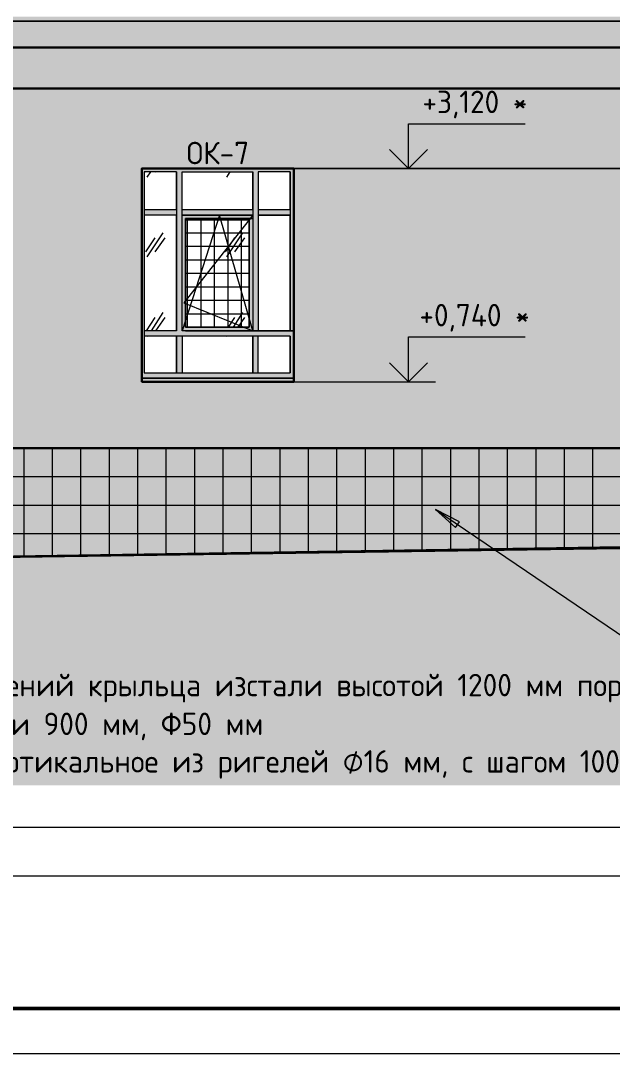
# Model space of a CAD drawing. Header units: millimetres. Extents: x -11345 to 411485, y -9810 to 73012.
# Drawn here: x 151986 to 158590, y -8641 to 2878 of the extents above; entities that cross this region are included whole.
import ezdxf

# ---------------------------------------------------------------- set-up
doc = ezdxf.new("R2010")
doc.units = ezdxf.units.MM
doc.linetypes.add('PDF_IMPORT', pattern=[1, 0.8, -0.2])
for name, color, linetype in [('PDF _Аннотация', 7, 'Continuous'), ('PDF _Линии', 7, 'Continuous'), ('PDF _Основная надпись', 7, 'Continuous'), ('PDF _Отметки', 7, 'Continuous'), ('PDF _Размеры-100', 7, 'Continuous'), ('PDF _Стены внутренние', 7, 'Continuous'), ('PDF _Стены наружные', 7, 'Continuous'), ('PDF _Текст', 7, 'Continuous'), ('PDF _Узлы', 7, 'Continuous')]:
    doc.layers.add(name, color=color, linetype=linetype)
for name, color, linetype, true_color in [('PDF _Ограждение', 7, 'Continuous', 0x7f7f7f), ('PDF _Окна', 7, 'Continuous', 0x383e42), ('PDF _Стены штриховка поверхности', 7, 'Continuous', 0xcacbcc)]:
    doc.layers.add(name, color=color, linetype=linetype, true_color=true_color)
doc.styles.add('PDF GOST Common', font='GOST_Common.ttf')

msp = doc.modelspace()

# ---------------------------------------------------------------- hatches: boundary and pattern name
at = {"layer": 'PDF _Аннотация', "transparency": 33554687}
msp.add_hatch(color=256, dxfattribs=at).paths.add_polyline_path([(156883.44527, -2710.96851), (156616.79109, -2575.52512), (156769.1649, -2710.96851), (156841.11921, -2774.45761)])
at = {"layer": 'PDF _Ограждение', "true_color": 0x373f43, "transparency": 33554559}
msp.add_hatch(color=149, dxfattribs=at).paths.add_polyline_path([(151888.97013, 2922.63014), (151888.97013, 2867.60626), (162233.45931, 2867.60626), (162233.45931, 2922.63014)])
at = {"layer": 'PDF _Окна', "transparency": 33554687}
h = msp.add_hatch(color=256, dxfattribs=at)
h.paths.add_polyline_path([(153366.14964, 772.46626), (153366.14964, 1191.49426), (153725.92115, 1191.49426), (153725.92115, 772.46626)])
h.paths.add_polyline_path([(153789.41024, 772.46626), (153789.41024, 1191.49426), (154576.67497, 1191.49426), (154576.67497, 772.46626)], flags=0)
h.paths.add_polyline_path([(153725.92115, -1051.78694), (153366.14964, -1051.78694), (153366.14964, -641.22416), (153725.92115, -641.22416)], flags=0)
h.paths.add_polyline_path([(153789.41024, -1051.78694), (153789.41024, -641.22416), (154576.67497, -641.22416), (154576.67497, -1051.78694)], flags=0)
h.paths.add_polyline_path([(155033.79642, -1149.13688), (155033.79642, 1229.58772), (153340.754, 1229.58772), (153340.754, -1149.13688)], flags=0)
h.paths.add_polyline_path([(154635.93145, 772.46626), (154635.93145, 1191.49426), (154995.70297, 1191.49426), (154995.70297, 772.46626)], flags=0)
h.paths.add_polyline_path([(154635.93145, -1051.78694), (154635.93145, -641.22416), (154995.70297, -641.22416), (154995.70297, -1051.78694)], flags=0)
h.paths.add_polyline_path([(153366.14964, 708.97717), (153725.92115, 708.97717), (153725.92115, -581.96767), (153366.14964, -581.96767)], flags=0)
h.paths.add_polyline_path([(154538.58152, -539.64161), (153827.5037, -539.64161), (153827.5037, 670.88372), (154538.58152, 670.88372)], flags=0)
h.paths.add_polyline_path([(154635.93145, 708.97717), (154995.70297, 708.97717), (154995.70297, -581.96767), (154635.93145, -581.96767)], flags=0)
at = {"layer": 'PDF _Стены внутренние', "true_color": 0xdf8d79, "transparency": 33554559}
msp.add_hatch(color=33, dxfattribs=at).paths.add_polyline_path([(159177.51775, -2998.78573), (159177.51775, -2986.08791), (158352.15957, -2998.78573), (149243.59135, -3138.46173), (149243.59135, -3142.69433), (149247.82395, -3142.69433), (149455.22165, -3138.46173)])
at = {"layer": 'PDF _Стены штриховка поверхности', "true_color": 0xfbfbf4, "transparency": 33554687}
msp.add_hatch(color=7, dxfattribs=at).paths.add_polyline_path([(162233.45931, 2867.60626), (151888.97013, 2867.60626), (151888.97013, 2579.78905), (162233.45931, 2579.78905)])
at = {"layer": 'PDF _Стены штриховка поверхности', "transparency": 33554687}
h = msp.add_hatch(color=256, dxfattribs=at)
h.paths.add_polyline_path([(151888.97013, -1889.84294), (162233.45931, -1889.84294), (162233.45931, 2579.78905), (151888.97013, 2579.78905)])
h.paths.add_polyline_path([(161734.0118, 467.71863), (159122.49387, 467.71863), (159122.49387, 683.58154), (161734.0118, 683.58154)], flags=0)
h.paths.add_polyline_path([(159478.03277, -789.36537), (159478.03277, 311.1122), (161378.47289, 311.1122), (161378.47289, -789.36537)], flags=0)
h.paths.add_polyline_path([(155033.79642, -1149.13688), (153340.754, -1149.13688), (153340.754, 1229.58772), (155033.79642, 1229.58772)], flags=0)
at = {"layer": 'PDF _Стены штриховка поверхности', "true_color": 0x3a3a3a, "transparency": 33554687}
h = msp.add_hatch(color=250, dxfattribs=at)
h.paths.add_polyline_path([(141701.08737, -2740.59676), (139673.66907, -2740.59676), (139673.66907, -2749.06197), (141701.08737, -2749.06197)], flags=17)
h.paths.add_polyline_path([(146903.80672, -1815.34907), (147025.70578, -1868.67991), (147025.70578, -1809.42343), (146869.09935, -1741.70173), (144735.86591, -1741.70173), (144735.86591, -1889.84294), (141739.18082, -1889.84294), (141739.18082, -2719.43373), (141739.18082, -2770.225), (141739.18082, -2791.38803), (141701.08737, -2791.38803), (141701.08737, -2770.225), (139703.29731, -2770.225), (139673.66907, -2770.225), (139673.66907, -2791.38803), (139631.34301, -2791.38803), (139631.34301, -2770.225), (136770.10132, -2770.225), (136770.10132, -2791.38803), (136732.00787, -2791.38803), (136732.00787, -1974.49506), (135902.41708, -1974.49506), (135902.41708, -2947.99445), (135898.18447, -2956.45967), (135889.71926, -2964.92488), (135877.02144, -2973.39009), (135851.62581, -2981.8553), (135826.23017, -2973.39009), (135809.29975, -2956.45967), (135805.06714, -2943.76185), (135800.83454, -2926.83142), (135800.83454, -1974.49506), (127568.41577, -1974.49506), (127568.41577, -2765.99239), (127564.18316, -2774.45761), (127555.71795, -2787.15542), (127543.02013, -2795.62064), (127534.55492, -2799.85324), (127509.15928, -2799.85324), (127496.46147, -2795.62064), (127483.76365, -2787.15542), (127475.29844, -2774.45761), (127471.06583, -2765.99239), (127471.06583, -2562.8273), (127466.83322, -2562.8273), (127471.06583, -1974.49506), (126992.78135, -1974.49506), (125896.53638, -1978.72767), (125896.53638, -1974.49506), (119581.48815, -1974.49506), (119577.25555, -2465.47736), (119573.02294, -2478.17518), (119564.55773, -2490.873), (119556.09252, -2495.10561), (119530.69688, -2503.57082), (119505.30125, -2495.10561), (119496.83603, -2490.873), (119488.37082, -2478.17518), (119484.13822, -2473.94258), (119484.13822, -2465.47736), (119479.90561, -2448.54694), (119479.90561, -1974.49506), (118523.33664, -1974.49506), (118523.33664, -1889.84294), (117566.76767, -1889.84294), (117566.76767, -1690.91046), (116296.98586, -1690.91046), (116296.98586, -1889.84294), (115556.2798, -1889.84294), (115556.2798, -2059.14718), (115259.99738, -2059.14718), (115259.99738, -2228.45142), (114959.48235, -2228.45142), (114959.48235, -2401.98827), (114658.96732, -2401.98827), (114658.96732, -2609.38597), (114917.15629, -2596.68815), (115734.04926, -2554.36209), (117499.04598, -2490.873), (118552.96488, -2473.94258), (118574.12791, -2473.94258), (118574.12791, -2821.01627), (118607.98876, -2821.01627), (125888.07117, -2765.99239), (125909.2342, -2765.99239), (125909.2342, -2994.55312), (126895.43141, -3032.64657), (126992.78135, -3032.64657), (127009.71177, -3036.87918), (127725.02219, -3062.27482), (127725.02219, -3155.39215), (127763.11565, -3155.39215), (127763.11565, -2473.94258), (127725.02219, -2473.94258), (127725.02219, -2469.70997), (127843.53516, -2469.70997), (127843.53516, -2291.94052), (127623.43965, -2291.94052), (127623.43965, -2245.38185), (127619.20704, -2249.61446), (127614.97444, -2249.61446), (127614.97444, -2025.28633), (127636.13747, -2004.1233), (127669.99831, -2004.1233), (127686.92874, -2050.68197), (127784.27868, -2050.68197), (127801.2091, -2004.1233), (127835.06995, -2004.1233), (127852.00037, -2050.68197), (127953.58292, -2050.68197), (127970.51334, -2004.1233), (128004.37419, -2004.1233), (128021.30462, -2050.68197), (128118.65456, -2050.68197), (128135.58498, -2004.1233), (128169.44583, -2004.1233), (128186.37625, -2050.68197), (128283.72619, -2050.68197), (128300.65662, -2004.1233), (128338.75007, -2004.1233), (128338.75007, -2012.58852), (128342.98268, -2025.28633), (128355.68049, -2050.68197), (128453.03043, -2050.68197), (128457.26304, -2042.21676), (128457.26304, -2025.28633), (128465.72825, -2012.58852), (128469.96086, -2004.1233), (128512.28692, -2004.1233), (128529.21734, -2050.68197), (128626.56728, -2050.68197), (128643.49771, -2004.1233), (128677.35855, -2004.1233), (128694.28898, -2050.68197), (128791.63892, -2050.68197), (128808.56934, -2004.1233), (128842.43019, -2004.1233), (128859.36061, -2050.68197), (128956.71055, -2050.68197), (128973.64098, -2004.1233), (129011.73443, -2004.1233), (129028.66486, -2050.68197), (129126.0148, -2050.68197), (129142.94522, -2004.1233), (129176.80607, -2004.1233), (129185.27128, -2025.28633), (129193.73649, -2050.68197), (129291.08643, -2050.68197), (129291.08643, -2025.28633), (129312.24946, -2004.1233), (129346.11031, -2004.1233), (129363.04073, -2050.68197), (129460.39067, -2050.68197), (129477.3211, -2004.1233), (129511.18195, -2004.1233), (129528.11237, -2050.68197), (129625.46231, -2050.68197), (129642.39273, -2004.1233), (129680.48619, -2004.1233), (129697.41661, -2050.68197), (129794.76655, -2050.68197), (129811.69698, -2004.1233), (129845.55782, -2004.1233), (129862.48825, -2050.68197), (129959.83819, -2050.68197), (129976.76861, -2004.1233), (130010.62946, -2004.1233), (130019.09467, -2025.28633), (130027.55988, -2050.68197), (130124.90982, -2050.68197), (130124.90982, -2025.28633), (130146.07285, -2004.1233), (130179.9337, -2004.1233), (130196.86413, -2050.68197), (130294.21406, -2050.68197), (130311.14449, -2004.1233), (130345.00534, -2004.1233), (130361.93576, -2050.68197), (130463.51831, -2050.68197), (130480.44873, -2004.1233), (130514.30958, -2004.1233), (130531.24, -2050.68197), (130628.58994, -2050.68197), (130645.52037, -2004.1233), (130679.38122, -2004.1233), (130696.31164, -2050.68197), (130793.66158, -2050.68197), (130810.592, -2004.1233), (130848.68546, -2004.1233), (130848.68546, -2012.58852), (130852.91806, -2025.28633), (130865.61588, -2050.68197), (130962.96582, -2050.68197), (130967.19843, -2042.21676), (130967.19843, -2025.28633), (130975.66364, -2012.58852), (130979.89624, -2004.1233), (131017.9897, -2004.1233), (131039.15273, -2050.68197), (131136.50267, -2050.68197), (131153.43309, -2004.1233), (131187.29394, -2004.1233), (131204.22437, -2050.68197), (131301.5743, -2050.68197), (131318.50473, -2004.1233), (131352.36558, -2004.1233), (131369.296, -2050.68197), (131466.64594, -2050.68197), (131483.57636, -2004.1233), (131521.66982, -2004.1233), (131538.60024, -2050.68197), (131635.95018, -2050.68197), (131652.88061, -2004.1233), (131686.74146, -2004.1233), (131690.97406, -2021.05373), (131695.20667, -2025.28633), (131695.20667, -2033.75155), (131703.67188, -2050.68197), (131801.02182, -2050.68197), (131809.48703, -2033.75155), (131809.48703, -2025.28633), (131813.71964, -2021.05373), (131817.95224, -2004.1233), (131864.51091, -2004.1233), (131881.44133, -2050.68197), (131978.79127, -2050.68197), (131995.7217, -2004.1233), (132029.58255, -2004.1233), (132046.51297, -2050.68197), (132143.86291, -2050.68197), (132160.79333, -2004.1233), (132198.88679, -2004.1233), (132215.81721, -2050.68197), (132313.16715, -2050.68197), (132330.09757, -2004.1233), (132363.95842, -2004.1233), (132363.95842, -2063.37979), (132402.05188, -2063.37979), (132402.05188, -2291.94052), (132101.53685, -2291.94052), (132101.53685, -2469.70997), (132270.84109, -2469.70997), (132270.84109, -2473.94258), (127767.34825, -2473.94258), (127767.34825, -3155.39215), (132258.14327, -3176.55518), (132270.84109, -3176.55518), (136609.26229, -3290.83554), (143144.40603, -3273.90512), (144735.86591, -3256.97469), (144773.95936, -3256.97469), (146268.06929, -3223.11385), (149226.66092, -3142.69433), (149243.59135, -3142.69433), (149243.59135, -3138.46173), (156997.72563, -3019.94876), (159177.51775, -2986.08791), (159177.51775, -2952.22706), (159160.58732, -2952.22706), (159160.58732, -1889.84294), (151888.97013, -1889.84294), (151893.20273, -2753.29458), (151893.20273, -2765.99239), (151888.97013, -2774.45761), (151884.73752, -2787.15542), (151867.8071, -2804.08585), (151842.41146, -2812.55106), (151817.01583, -2804.08585), (151800.0854, -2787.15542), (151795.8528, -2778.69021), (151795.8528, -2774.45761), (151791.62019, -2757.52718), (151791.62019, -1889.84294), (149086.98492, -1889.84294), (149086.98492, -1902.54076), (149171.63704, -1940.63421), (149501.78032, -1940.63421), (149531.40856, -1944.86682), (149548.33898, -1953.33203), (149577.96723, -1982.96027), (149590.66504, -2008.35591), (149594.89765, -2033.75155), (149594.89765, -2190.35797), (149586.43244, -2215.75361), (149573.73462, -2241.14924), (149556.8042, -2253.84706), (149548.33898, -2262.31227), (149539.87377, -2266.54488), (149518.71074, -2270.77749), (149506.01292, -2275.01009), (149184.33486, -2275.01009), (149184.33486, -2270.77749), (149167.40444, -2270.77749), (149091.21753, -2236.91664), (149086.98492, -2236.91664), (149086.98492, -2774.45761), (149082.75232, -2778.69021), (149108.14795, -2787.15542), (149108.14795, -2791.38803), (149120.84577, -2795.62064), (149146.24141, -2808.31845), (149150.47401, -2812.55106), (149226.66092, -2842.1793), (149226.66092, -2846.41191)])
h.paths.add_polyline_path([(147025.70578, -1741.70173), (147008.77535, -1741.70173), (147008.77535, -1745.93434), (147025.70578, -1754.39955)], flags=17)
at = {"layer": 'PDF _Узлы', "true_color": 0xffffff, "transparency": 33554687}
msp.add_hatch(color=7, dxfattribs=at).paths.add_polyline_path([(118574.12791, -2825.24888), (118574.12791, -2473.94258), (117490.58077, -2490.873), (115729.81665, -2554.36209), (114629.33908, -2609.38597), (113448.44199, -2609.38597), (113448.44199, -5652.62972), (166626.90439, -5652.62972), (166626.90439, -2808.31845), (164260.87761, -2808.31845), (162597.46343, -2952.22706), (158627.27896, -3007.25094), (149175.86965, -3146.92694), (145154.8939, -3256.97469), (143123.243, -3273.90512), (136609.26229, -3290.83554), (136033.62787, -3273.90512), (132253.91067, -3176.55518), (127725.02219, -3155.39215), (127725.02219, -3062.27482), (125909.2342, -2994.55312), (125909.2342, -2765.99239), (120694.66355, -2804.08585), (119264.0427, -2816.78367)])

# ---------------------------------------------------------------- linework, layer by layer
at = {"layer": 'PDF _Аннотация', "lineweight": 20}
for points in [[(156527.90636, 1441.21802), (156316.27606, 1229.58772), (156316.27606, 1729.03523), (157615.68611, 1729.03523)], [(156316.27606, 1229.58772), (156104.64575, 1441.21802)], [(156015.76103, 1229.58772), (156616.79109, 1229.58772)], [(156527.90636, -937.50658), (156316.27606, -1149.13688), (156316.27606, -649.68937), (157615.68611, -649.68937)], [(156316.27606, -1149.13688), (156104.64575, -937.50658)], [(156015.76103, -1149.13688), (156616.79109, -1149.13688)]]:
    msp.add_lwpolyline(points, dxfattribs=at)
at = {"layer": 'PDF _Аннотация', "lineweight": 9}
msp.add_lwpolyline([(156616.79109, -2575.52512), (156841.11921, -2774.45761), (156883.44527, -2710.96851)], close=True, dxfattribs=at)
msp.add_lwpolyline([(156616.79109, -2575.52512), (160553.11471, -5242.06693), (163727.56925, -5242.06693)], dxfattribs=at)
at = {"layer": 'PDF _Линии', "lineweight": 30, "ltscale": 158.9562}
msp.add_lwpolyline([(135898.18447, 2579.78905), (162669.41774, 2579.78905), (162669.41774, 2867.60626)], dxfattribs=at)
at = {"layer": 'PDF _Линии', "lineweight": 30, "ltscale": 64.513781}
msp.add_lwpolyline([(126958.9205, 1805.22214), (138814.45004, 1805.22214), (138814.45004, 2122.66759), (162618.62646, 2122.66759), (162618.62646, 2579.78905)], dxfattribs=at)
at = {"layer": 'PDF _Линии', "lineweight": 30}
msp.add_lwpolyline([(155033.79642, 1229.58772), (153340.754, 1229.58772), (153340.754, -1149.13688), (155033.79642, -1149.13688)], close=True, dxfattribs=at)
at = {"layer": 'PDF _Линии', "lineweight": 9, "ltscale": 3.380194}
msp.add_lwpolyline([(154576.67497, 708.97717), (153806.34067, -268.75482), (154576.67497, -581.96767), (154204.20564, 708.97717), (153789.41024, -581.96767)], dxfattribs=at)
at = {"layer": 'PDF _Линии', "lineweight": 9}
msp.add_lwpolyline([(154538.58152, 670.88372), (153827.5037, 670.88372), (153827.5037, -539.64161), (154538.58152, -539.64161)], close=True, dxfattribs=at)
at = {"layer": 'PDF _Линии', "lineweight": 30, "ltscale": 96.897667}
msp.add_lwpolyline([(147076.49705, -1889.84294), (161577.40538, -1889.84294), (162233.45931, -1889.84294)], dxfattribs=at)
at = {"layer": 'PDF _Линии', "lineweight": 30}
for points in [[(166626.90439, -2808.31845), (164260.87761, -2808.31845), (162597.46343, -2952.22706), (161577.40538, -2964.92488), (160222.97144, -2981.8553), (157382.89278, -3024.18136), (152477.30237, -3096.13567), (149247.82395, -3142.69433), (145154.8939, -3256.97469), (143144.40603, -3273.90512), (136609.26229, -3290.83554), (135077.0589, -3248.50948), (132258.14327, -3176.55518), (127725.02219, -3155.39215), (127725.02219, -3062.27482), (125909.2342, -2994.55312), (125909.2342, -2765.99239)], [(149243.59135, -3138.46173), (159177.51775, -2986.08791)]]:
    msp.add_lwpolyline(points, dxfattribs=at)
at = {"layer": 'PDF _Ограждение', "color": 7, "lineweight": 9, "ltscale": 129.789536}
msp.add_lwpolyline([(162677.88295, 2867.60626), (138814.45004, 2867.60626)], dxfattribs=at)
at = {"layer": 'PDF _Ограждение', "color": 7, "lineweight": 9}
msp.add_lwpolyline([(151888.97013, 2871.83886), (162233.45931, 2871.83886)], close=True, dxfattribs=at)
at = {"layer": 'PDF _Окна', "color": 7, "lineweight": 9}
for points in [[(153366.14964, 772.46626), (153725.92115, 772.46626), (153725.92115, 1191.49426), (153725.92115, -581.96767), (153725.92115, 708.97717), (153366.14964, 708.97717)], [(153725.92115, 1191.49426), (153366.14964, 1191.49426)], [(153383.08006, 1191.49426), (153378.84746, 1187.26166)], [(153433.87134, 1191.49426), (153395.77788, 1132.23778)], [(153488.89521, 1191.49426), (153484.66261, 1187.26166)], [(153789.41024, 772.46626), (154576.67497, 772.46626), (154576.67497, 1191.49426), (154576.67497, -581.96767), (153789.41024, -581.96767), (153789.41024, 1191.49426), (154576.67497, 1191.49426)], [(154271.92733, 1191.49426), (154267.69473, 1187.26166)], [(154322.71861, 1191.49426), (154284.62515, 1132.23778)], [(154377.74249, 1191.49426), (154373.50988, 1187.26166)], [(154635.93145, 772.46626), (154995.70297, 772.46626), (154995.70297, 1191.49426), (154995.70297, -581.96767), (154995.70297, 708.97717), (154635.93145, 708.97717)], [(154995.70297, 1191.49426), (154635.93145, 1191.49426), (154635.93145, -581.96767), (154995.70297, -581.96767)], [(154538.58152, -539.64161), (154538.58152, 670.88372)], [(153573.54734, 510.04469), (153395.77788, 243.39051)], [(154462.39461, 510.04469), (154284.62515, 243.39051)], [(153484.66261, 455.02081), (153378.84746, 298.41439)], [(153594.71037, 455.02081), (153484.66261, 298.41439)], [(154373.50988, 455.02081), (154267.69473, 298.41439)], [(154483.55764, 455.02081), (154373.50988, 298.41439)], [(153484.66261, -433.82646), (153387.31267, -581.96767)], [(153573.54734, -378.80258), (153442.33655, -581.96767)], [(153594.71037, -433.82646), (153493.12782, -581.96767)], [(154373.50988, -433.82646), (154301.55558, -539.64161)], [(154462.39461, -378.80258), (154356.57946, -539.64161)], [(154483.55764, -433.82646), (154411.60333, -539.64161)], [(153725.92115, -581.96767), (153366.14964, -581.96767)], [(153400.01049, -641.22416), (153395.77788, -645.45676)], [(153789.41024, -641.22416), (153789.41024, -1051.78694), (154576.67497, -1051.78694)], [(154288.85776, -641.22416), (154284.62515, -645.45676)], [(154635.93145, -1051.78694), (154635.93145, -641.22416)], [(153340.754, -1111.04343), (155033.79642, -1111.04343), (153340.754, -1111.04343)]]:
    msp.add_lwpolyline(points, dxfattribs=at)
at = {"layer": 'PDF _Окна', "color": 7, "linetype": 'PDF_IMPORT', "lineweight": 9, "ltscale": 17.737057}
msp.add_lwpolyline([(153366.14964, 1191.49426), (153366.14964, -1051.78694), (154995.70297, -1051.78694)], dxfattribs=at)
at = {"layer": 'PDF _Окна', "color": 7, "lineweight": 9}
for points in [[(154576.67497, 708.97717), (153789.41024, 708.97717)], [(154538.58152, -539.64161), (153827.5037, -539.64161), (153827.5037, 670.88372), (154538.58152, 670.88372)], [(153725.92115, -641.22416), (153725.92115, -1051.78694)], [(154576.67497, -641.22416), (154576.67497, -1051.78694)], [(154995.70297, -641.22416), (154995.70297, -1051.78694)]]:
    msp.add_lwpolyline(points, close=True, dxfattribs=at)
at = {"layer": 'PDF _Окна', "lineweight": 0}
for points in [[(154995.70297, 708.97717), (154635.93145, 708.97717), (154995.70297, 708.97717)], [(154576.67497, 670.88372), (153827.5037, 670.88372), (154576.67497, 670.88372)], [(155033.79642, -581.96767), (153827.5037, -581.96767), (155033.79642, -581.96767)]]:
    msp.add_lwpolyline(points, dxfattribs=at)
at = {"layer": 'PDF _Окна', "color": 7, "linetype": 'PDF_IMPORT', "lineweight": 9, "ltscale": 7.873729}
msp.add_lwpolyline([(154995.70297, -641.22416), (153366.14964, -641.22416)], dxfattribs=at)
at = {"layer": 'PDF _Окна', "lineweight": 0}
msp.add_lwpolyline([(153725.92115, -581.96767), (153725.92115, -581.96767), (153725.92115, -581.96767)], close=True, dxfattribs=at)
at = {"layer": 'PDF _Основная надпись', "lineweight": 20}
msp.add_lwpolyline([(107230.7437, -8640.84959), (191311.46287, -8640.84959), (191311.46287, 50742.61328), (107230.7437, 50742.61328)], close=True, dxfattribs=at)
at = {"layer": 'PDF _Основная надпись', "lineweight": 50}
msp.add_lwpolyline([(190812.01536, -8141.40208), (190812.01536, 50243.16577), (109228.53376, 50243.16577), (109228.53376, -8141.40208)], close=True, dxfattribs=at)
at = {"layer": 'PDF _Отметки', "lineweight": 20}
for points in [[(154826.39873, 1229.58772), (155808.36333, 1229.58772), (156316.27606, 1229.58772)], [(154843.32915, -1149.13688), (155677.15254, -1149.13688), (156316.27606, -1149.13688)]]:
    msp.add_lwpolyline(points, dxfattribs=at)
at = {"layer": 'PDF _Размеры-100', "lineweight": 20}
for points in [[(116597.50089, -6118.21638), (118895.80597, -6118.21638), (127195.94644, -6118.21638), (162093.78331, -6118.21638)], [(116597.50089, -6659.98996), (162093.78331, -6659.98996)]]:
    msp.add_lwpolyline(points, dxfattribs=at)
at = {"layer": 'PDF _Стены внутренние', "lineweight": 18}
msp.add_lwpolyline([(155033.79642, 1229.58772), (155033.79642, -1149.13688)], dxfattribs=at)
at = {"layer": 'PDF _Стены внутренние', "color": 33, "lineweight": 0, "true_color": 0xdf8d79}
msp.add_lwpolyline([(155033.79642, -1149.13688), (155033.79642, -1149.13688), (155033.79642, -1149.13688)], dxfattribs=at)
msp.add_lwpolyline([(155033.79642, -1149.13688), (155033.79642, -1149.13688), (155033.79642, -1149.13688)], dxfattribs=at)
at = {"layer": 'PDF _Стены наружные', "color": 31, "lineweight": 0, "true_color": 0xf4cc95}
msp.add_lwpolyline([(155033.79642, 1229.58772), (155033.79642, 1229.58772), (155033.79642, 1229.58772)], close=True, dxfattribs=at)
at = {"layer": 'PDF _Стены наружные', "lineweight": 18}
msp.add_lwpolyline([(155033.79642, -1149.13688), (155033.79642, 1229.58772)], close=True, dxfattribs=at)
at = {"layer": 'PDF _Стены наружные', "color": 254, "lineweight": 0, "true_color": 0xe2e2e2}
msp.add_lwpolyline([(155033.79642, -1149.13688), (155033.79642, -1149.13688), (155033.79642, -1149.13688)], close=True, dxfattribs=at)
at = {"layer": 'PDF _Стены наружные', "color": 31, "lineweight": 0, "true_color": 0xf4cc95}
msp.add_lwpolyline([(155033.79642, -1149.13688), (155033.79642, -1149.13688), (155033.79642, -1149.13688)], dxfattribs=at)
msp.add_lwpolyline([(155033.79642, -1149.13688), (155033.79642, -1149.13688), (155033.79642, -1149.13688)], dxfattribs=at)
at = {"layer": 'PDF _Стены наружные', "color": 31, "true_color": 0xf4cc95, "transparency": 33554559}
for points in [[(155033.79642, 1229.58772), (155033.79642, -1149.13688), (155033.79642, -1149.13688)], [(155033.79642, -1149.13688), (155033.79642, -1149.13688), (155033.79642, 1229.58772)]]:
    msp.add_solid(points, dxfattribs=at)
at = {"layer": 'PDF _Стены штриховка поверхности', "lineweight": 0}
msp.add_lwpolyline([(162233.45931, 1229.58772), (153340.754, 1229.58772), (162233.45931, 1229.58772)], dxfattribs=at)
at = {"layer": 'PDF _Стены штриховка поверхности', "color": 7, "lineweight": 9}
for points in [[(152024.41352, -3096.13567), (152024.41352, -1889.84294)], [(152341.85898, -3091.90306), (152341.85898, -1889.84294)], [(152659.30443, -3087.67045), (152659.30443, -1889.84294)], [(152976.74988, -3083.43785), (152976.74988, -1889.84294)], [(153294.19534, -3079.20524), (153294.19534, -1889.84294)], [(153611.64079, -3070.74003), (153611.64079, -1889.84294)], [(153929.08624, -3066.50742), (153929.08624, -1889.84294)], [(154246.5317, -3062.27482), (154246.5317, -1889.84294)], [(154563.97715, -3058.04221), (154563.97715, -1889.84294)], [(154881.42261, -3053.8096), (154881.42261, -1889.84294)], [(155198.86806, -3049.577), (155198.86806, -1889.84294)], [(155516.31351, -3041.11179), (155516.31351, -1889.84294)], [(155833.75897, -3036.87918), (155833.75897, -1889.84294)], [(156151.20442, -3032.64657), (156151.20442, -1889.84294)], [(156468.64987, -3028.41397), (156468.64987, -1889.84294)], [(156786.09533, -3024.18136), (156786.09533, -1889.84294)], [(157103.54078, -3019.94876), (157103.54078, -1889.84294)], [(157420.98623, -3011.48354), (157420.98623, -1889.84294)], [(157738.43169, -3007.25094), (157738.43169, -1889.84294)], [(158055.87714, -3003.01833), (158055.87714, -1889.84294)], [(158373.3226, -2998.78573), (158373.3226, -1889.84294)], [(151893.20273, -2207.28839), (159160.58732, -2207.28839)], [(151893.20273, -2524.73385), (159160.58732, -2524.73385)], [(149222.42832, -2842.1793), (159160.58732, -2842.1793)]]:
    msp.add_lwpolyline(points, dxfattribs=at)
at = {"layer": 'PDF _Узлы', "color": 251, "lineweight": 9, "true_color": 0x494949}
for points in [[(153827.5037, 658.1859), (154538.58152, 658.1859)], [(153848.66673, -539.64161), (153848.66673, 670.88372)], [(154001.04055, -539.64161), (154001.04055, 670.88372)], [(154149.18176, -539.64161), (154149.18176, 670.88372)], [(154301.55558, -539.64161), (154301.55558, 670.88372)], [(154449.69679, -539.64161), (154449.69679, 670.88372)], [(153827.5037, 510.04469), (154538.58152, 510.04469)], [(153827.5037, 361.90348), (154538.58152, 361.90348)], [(153827.5037, 209.52966), (154538.58152, 209.52966)], [(153827.5037, 61.38845), (154538.58152, 61.38845)], [(153827.5037, -90.98537), (154538.58152, -90.98537)], [(153827.5037, -239.12658), (154538.58152, -239.12658)], [(153827.5037, -391.5004), (154538.58152, -391.5004)]]:
    msp.add_lwpolyline(points, dxfattribs=at)

# ---------------------------------------------------------------- texts
at = {"layer": 'PDF _Текст', "attachment_point": 4, "style": 'PDF GOST Common'}
for s, insert, char_height in [('+3,120 *', (156470.65207, 1942.97344), 250.000659), ('ОК-7', (153837.86347, 1401.17727), 250.000659), ('+0,740 *', (156436.79122, -435.84804), 250.000659), ('Замена ограждений крыльца изстали высотой 1200 мм поручни', (149579.68955, -4567.03947), 250.0006587), ('на высоте 500 и 900 мм, Ф50 мм', (149579.68955, -4994.55044), 250.0006587), ('Заполнение вертикальное из ригелей ⌀16 мм, с шагом 100 мм', (149579.68955, -5417.82827), 250.0006587)]:
    msp.add_mtext(s, dxfattribs=dict(at, insert=insert, char_height=char_height))

doc.saveas('drawing.dxf')
